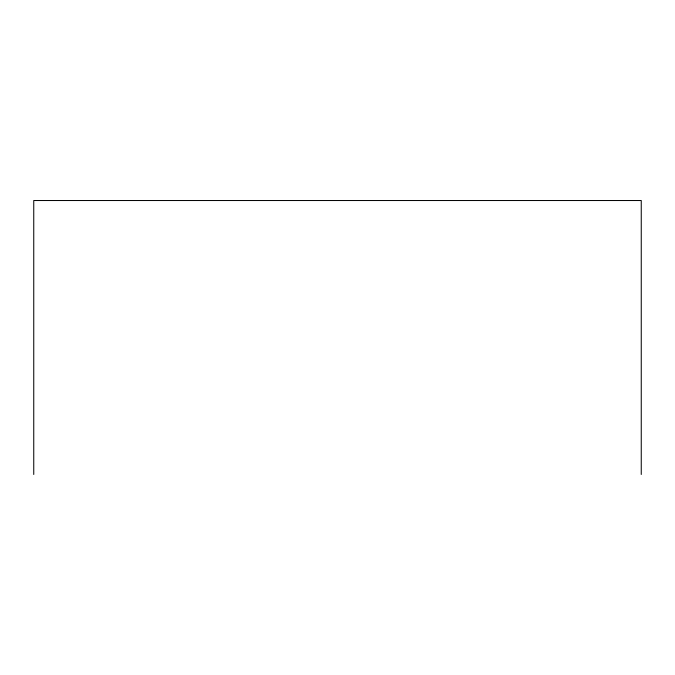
<?xml version="1.0" encoding="UTF-8"?>
<svg xmlns="http://www.w3.org/2000/svg" width="675" height="675" viewBox="0 0 675 675"><rect width="100%" height="100%" fill="white"/><g stroke="black" fill="none" stroke-linecap="round" stroke-linejoin="round"><path stroke-width="1.01" d="M641.25 474.474L641.25 200.526L33.75 200.526L33.75 474.474"/></g></svg>
